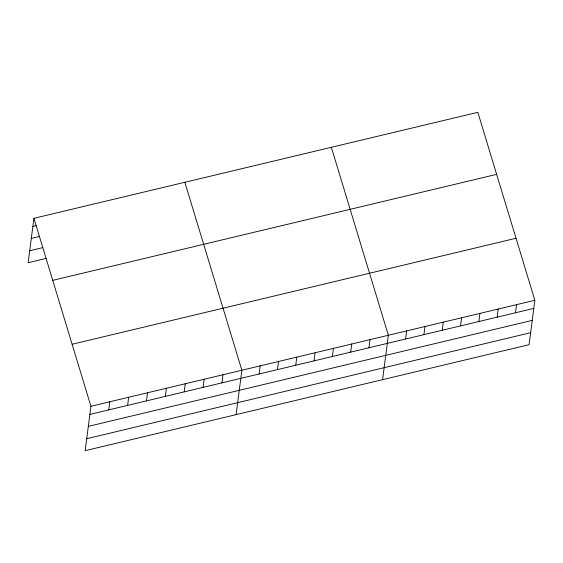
<?xml version="1.0" encoding="UTF-8"?>
<svg xmlns="http://www.w3.org/2000/svg" width="563" height="563" viewBox="0 0 563 563"><rect width="100%" height="100%" fill="white"/><g stroke="black" fill="none" stroke-linecap="round" stroke-linejoin="round"><path stroke-width="0.84" d="M33.914 218.317L90.932 406.275L85.168 450.674L529.086 344.683L534.85 300.29L477.832 112.326L33.914 218.317L28.15 262.71L46.194 258.403M108.743 409.892L109.799 401.771M127.611 405.388L128.667 397.267M146.479 400.884L147.534 392.763M165.346 396.38L166.402 388.259M184.214 391.876L185.262 383.755M203.074 387.372L204.13 379.251M221.942 382.868L222.997 374.747M236.101 414.635L241.865 370.243L184.847 182.278M259.121 373.987L260.176 365.866M277.432 369.617L278.488 361.495M295.744 365.246L296.8 357.125M314.055 360.876L315.111 352.755M332.367 356.499L333.423 348.377M350.679 352.128L351.734 344.007M368.99 347.758L370.046 339.637M382.594 379.659L388.357 335.266L331.34 147.302M405.613 339.01L406.669 330.889M423.925 334.64L424.981 326.519M442.236 330.27L443.292 322.149M460.548 325.9L461.604 317.778M478.86 321.522L479.915 313.401M497.171 317.152L498.227 309.031M515.483 312.782L516.538 304.66M32.858 226.439L36.145 225.657M31.31 238.409L39.509 236.453M29.705 250.739L42.83 247.607M52.732 280.346L496.65 174.354M72.12 344.253L516.032 238.262M90.932 406.275L534.85 300.29M89.876 414.396L533.794 308.411M88.321 426.367L532.239 320.382M86.723 438.704L530.642 332.712"/></g></svg>
